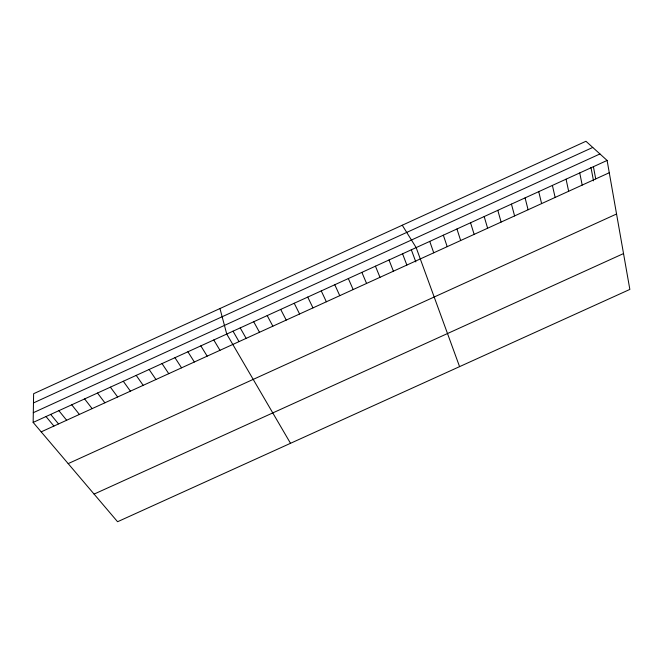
<?xml version="1.0" encoding="UTF-8"?>
<svg xmlns="http://www.w3.org/2000/svg" width="663" height="663" viewBox="0 0 663 663"><rect width="100%" height="100%" fill="white"/><g stroke="black" fill="none" stroke-linecap="round" stroke-linejoin="round"><path stroke-width="0.99" d="M33.15 422.414L33.622 393.706L585.951 141.269L607.109 160.446L629.85 289.416L117.575 521.731L33.15 422.414L607.109 160.446M33.465 402.938L592.755 147.435M33.307 412.693L599.949 153.949M41.189 431.862L609.272 172.736M68.181 463.619L616.549 214M94.088 494.101L623.527 253.573M46.004 416.546L53.91 426.06M50.653 414.383L58.46 423.856M58.866 410.67L66.648 420.251M71.737 404.795L79.386 414.441M84.615 398.919L92.132 408.623M97.502 393.043L104.887 402.806M110.389 387.159L117.649 396.988M123.293 381.266L130.412 391.162M136.197 375.374L143.191 385.336M149.109 369.482L155.971 379.509M162.029 363.589L168.758 373.675M174.957 357.689L181.554 367.832M187.894 351.78L194.358 361.998M402.259 225.229L416.157 247.597L459.575 366.639M200.831 345.879L207.171 356.155M213.776 339.97L219.983 350.304M290.51 443.307L226.738 334.053L219.967 308.535M232.995 331.16L238.962 341.52M240.213 327.903L246.147 338.37M253.705 321.746L259.498 332.279M267.197 315.588L272.858 326.188M280.698 309.422L286.225 320.096M294.215 303.256L299.593 313.997M307.731 297.082L312.977 307.889M321.257 290.908L326.362 301.781M334.79 284.734L339.763 295.673M348.332 278.551L353.164 289.557M361.882 272.369L366.573 283.441M375.44 266.178L379.99 277.325M389.007 259.987L393.416 271.2M402.574 253.796L406.85 265.067M411.325 249.76L415.825 261.926M429.748 241.398L433.743 252.802M443.34 235.191L447.202 246.661M456.948 228.984L460.661 240.52M470.556 222.768L474.136 234.379M484.181 216.552L487.612 228.229M497.805 210.328L501.104 222.08M511.438 204.105L514.596 215.923M525.079 197.881L528.096 209.765M538.737 191.648L541.605 203.599M552.395 185.416L555.13 197.433M566.061 179.176L568.655 191.267M579.735 172.935L582.189 185.093M590.948 167.374L593.526 180.875M593.418 166.695L595.722 178.919"/></g></svg>
